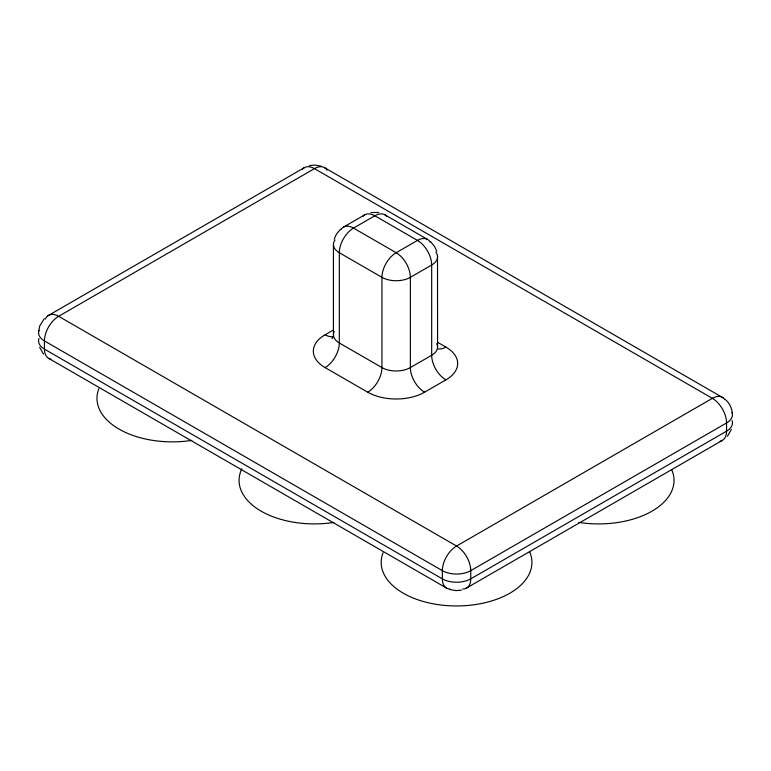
<?xml version="1.0" encoding="UTF-8"?>
<svg xmlns="http://www.w3.org/2000/svg" width="771" height="771" viewBox="0 0 771 771"><rect width="100%" height="100%" fill="white"/><g stroke="black" fill="none" stroke-linecap="round" stroke-linejoin="round"><path stroke-width="1.16" d="M333.429 334.768L333.429 244.513M38.656 331.52L39.755 325.863L44.275 318.693M334.2 239.077L336.397 234.22L340.503 229.266M731.371 429.418L727.448 436.213M331.935 338.585L332.908 337.38M47.908 315.763L304.4 167.625M343.48 227.108L364.789 214.801M437.581 342.266L445.898 347.075A40.179 23.197 0 0 1 445.889 379.891L424.58 392.198A40.179 23.197 0 0 1 367.748 392.198L325.102 367.584A40.179 23.197 0 0 1 325.111 334.768L333.226 330.075M465.857 588.427L722.398 440.366M309.489 165.582L314.799 165.052L321.131 166.131M461.511 590.104L456.201 590.625L449.869 589.555M370.918 212.507L378.763 212.507M324.495 167.625L723.092 397.817M384.893 214.801L427.519 239.415M48.602 358.322L446.505 588.051M725 399.311C729.356 402.693 732.016 408.09 732.344 413.564M430.497 241.574L434.603 246.527L436.8 251.385M43.552 354.168L39.629 347.374M437.523 255.991L437.571 347.075M50.867 359.141A20.094 11.604 -60 0 1 44.439 349.128A20.094 11.604 0 0 1 38.974 338.546M450.033 588.996A20.094 11.604 -60 0 1 442.342 578.857L44.439 349.128L44.439 340.917A20.094 11.604 0 0 1 38.974 330.335M462.725 588.996A20.094 11.604 60 0 0 470.763 578.857L726.561 431.172A20.094 11.604 0 0 0 732.026 420.59M720.133 441.185A20.094 11.604 60 0 0 726.561 431.172L726.561 422.961A20.094 11.604 0 0 0 732.026 412.379M724.663 399.455A20.094 11.604 -60 0 0 712.356 398.347L314.443 168.618A20.094 11.604 60 0 0 302.55 169.186M45.422 319.078A20.094 11.604 60 0 1 58.644 316.303L314.443 168.618A20.094 11.604 -60 0 1 327.068 170.208M445.898 379.891A20.094 11.604 60 0 1 431.683 355.277L431.683 265.022A20.094 11.604 0 0 0 435.894 252.184M424.58 392.198A20.094 11.604 60 0 1 410.365 367.584L410.365 277.329A20.094 11.604 60 0 0 396.159 252.715L353.523 228.1A20.094 11.604 60 0 0 340.898 229.691M332.879 336.58A20.094 11.604 60 0 1 325.102 334.768M445.898 347.075A20.094 11.604 -60 0 1 438.121 348.887M367.738 392.198A20.094 11.604 -60 0 0 381.944 367.584L381.944 277.329A20.094 11.604 -60 0 1 396.159 252.715L417.477 240.407A20.094 11.604 -60 0 1 430.102 241.998M325.102 367.584A20.094 11.604 -60 0 0 339.317 342.97L339.317 252.715A20.094 11.604 0 0 1 335.077 239.906M386.734 216.362A20.094 11.604 -60 0 0 374.841 215.793A20.094 11.604 60 0 0 362.948 216.362M334.296 331.395A20.085 11.594 0 0 0 339.317 342.97L381.944 367.584A20.085 11.594 0 0 0 410.365 367.584L431.683 355.277A20.085 11.594 0 0 0 436.704 343.702M191.806 440.386A75.365 43.513 0 0 1 98.852 388.68M529.542 551.602A75.365 43.513 0 0 1 457.598 605.948A75.365 43.513 0 0 1 383.071 552.778M333.92 522.43A75.365 43.513 0 0 1 260.877 511.009A75.365 43.513 0 0 1 241.843 468.72M671.657 469.558A75.365 43.513 0 0 1 578.78 522.372M374.841 215.793L353.523 228.1A20.094 11.604 -60 0 0 339.317 252.715L381.944 277.329A20.094 11.604 0 0 0 410.365 277.329L431.683 265.022A20.094 11.604 60 0 0 417.477 240.407L374.841 215.793M712.356 398.347L456.557 546.032A20.094 11.604 -60 0 0 442.342 570.646L442.342 578.857A20.094 11.604 0 0 0 470.763 578.857L470.763 570.646A20.094 11.604 60 0 0 456.557 546.032L58.644 316.303A20.094 11.604 -60 0 0 44.439 340.917L442.342 570.646A20.094 11.604 0 0 0 470.763 570.646L726.561 422.961A20.094 11.604 60 0 0 712.356 398.347"/></g></svg>
